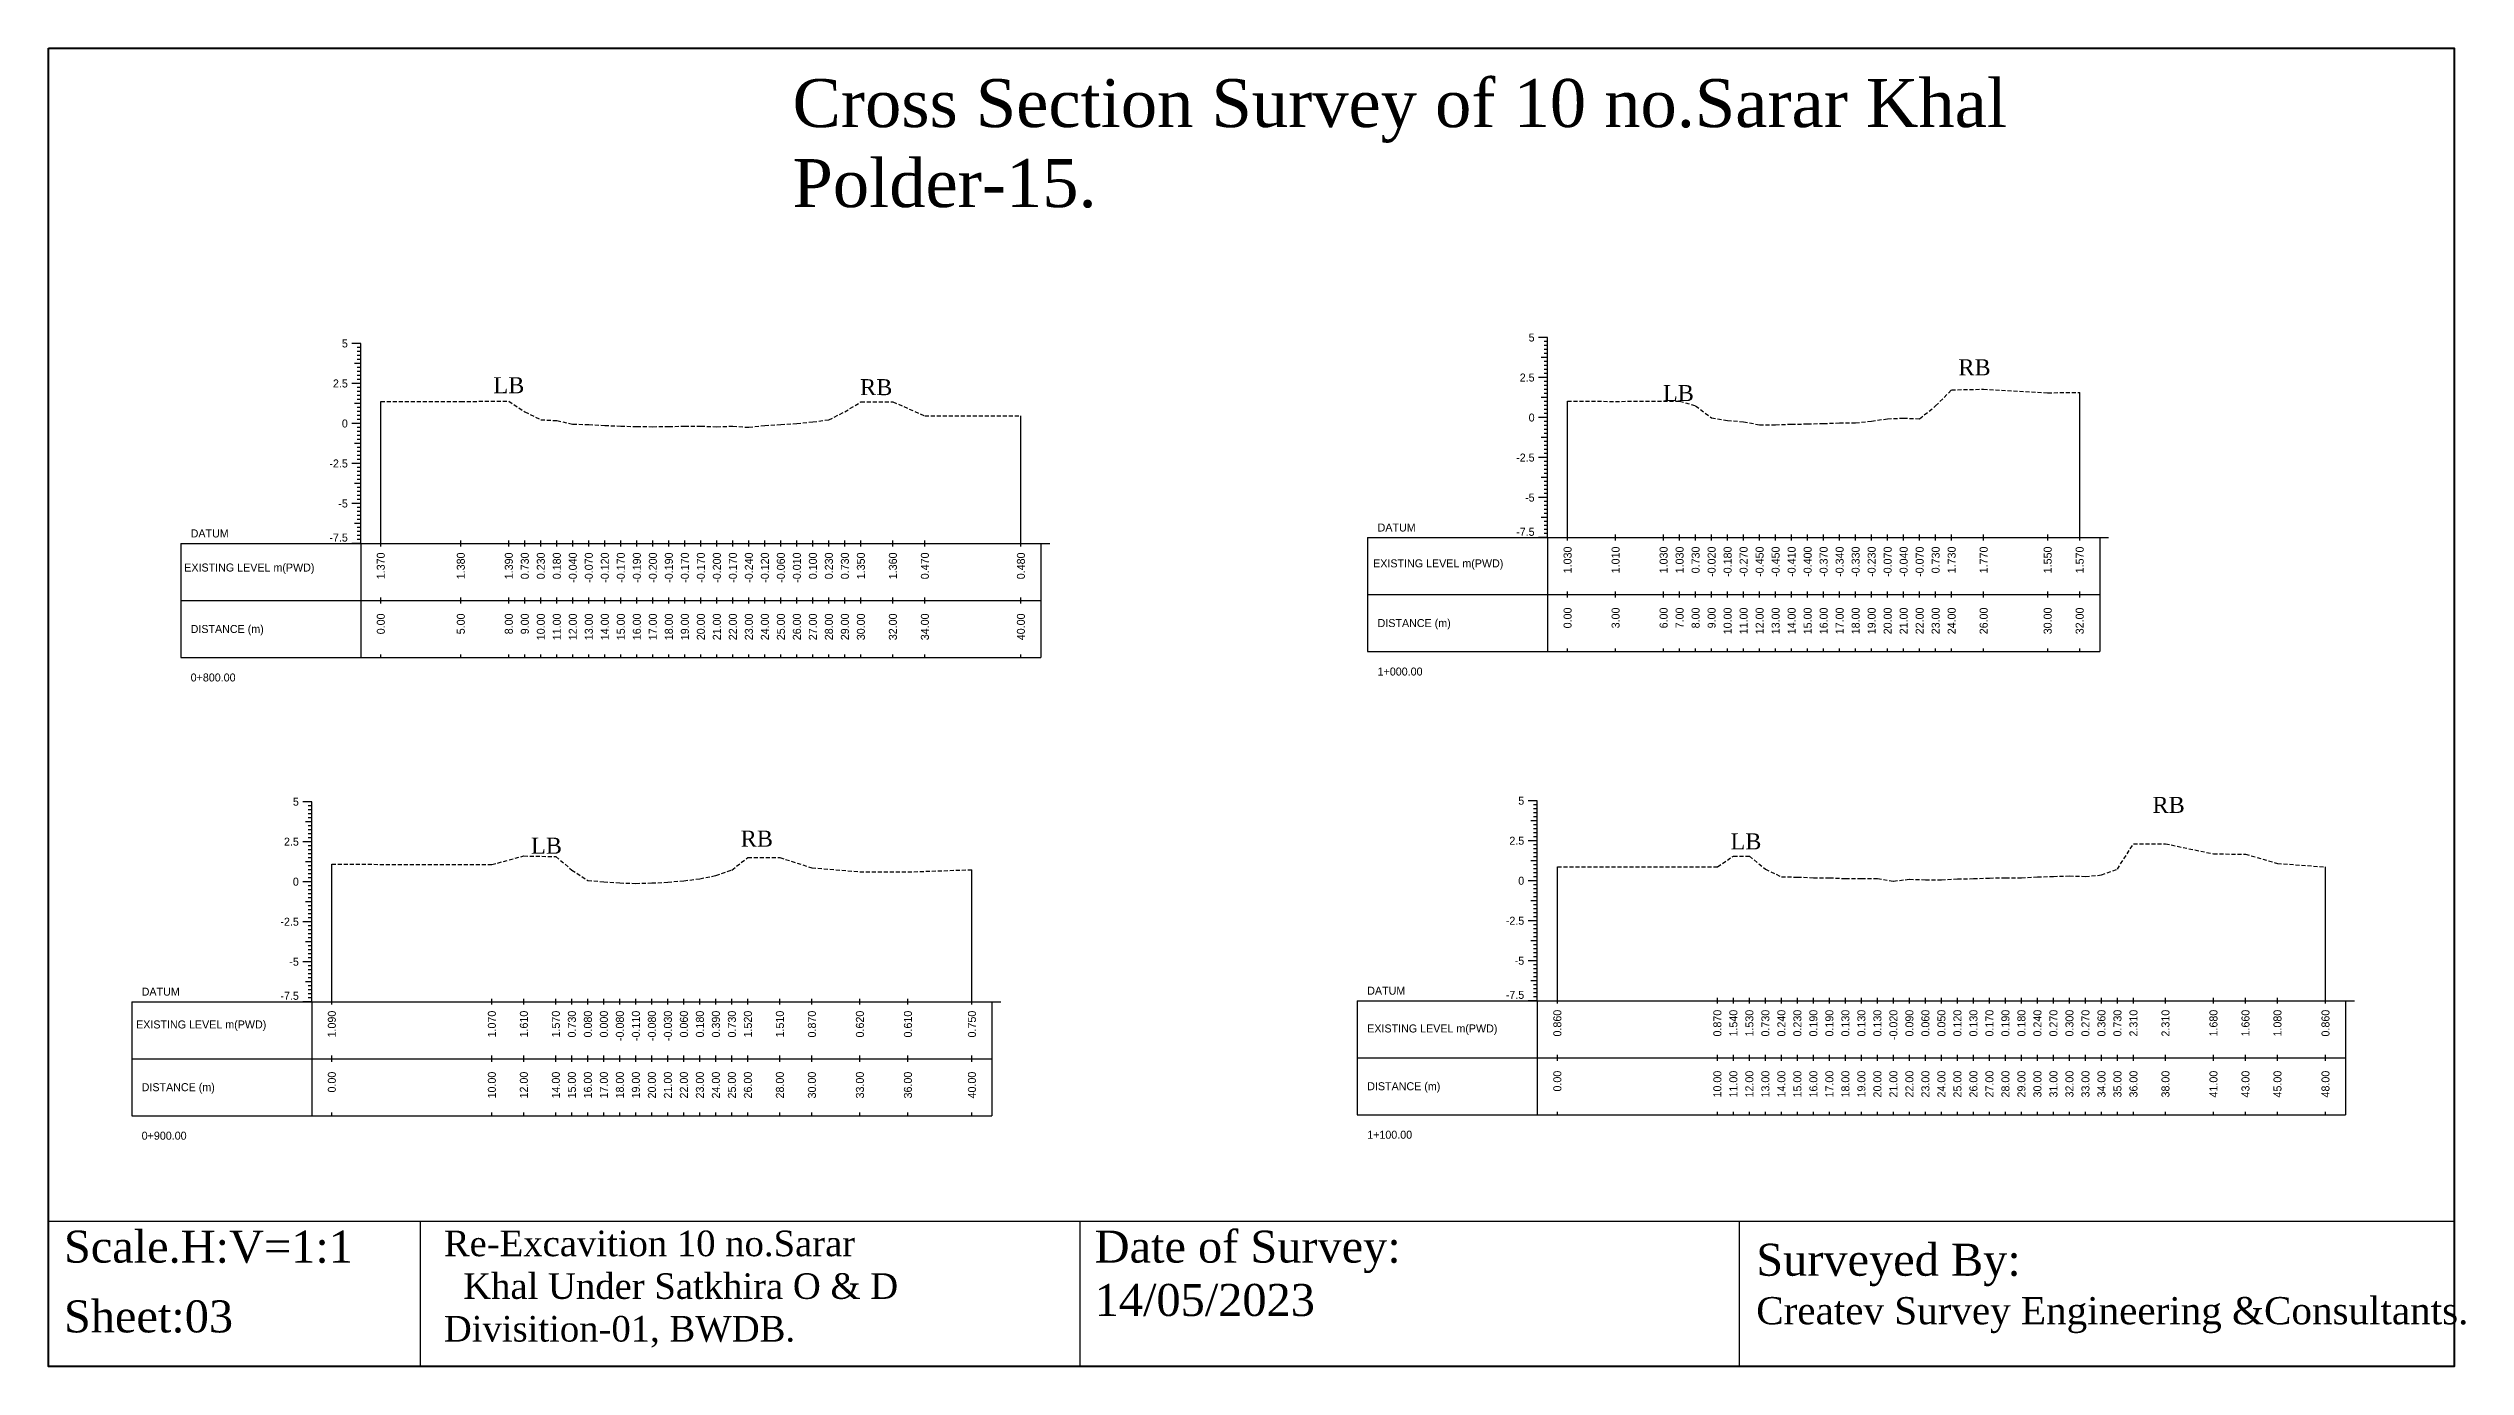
# Model space of a CAD drawing. Header units: inches. Extents: x 4752 to 6808, y -1487 to -426.
# Drawn here: x 4751.7 to 4902.7, y -1313.9 to -1231.5 of the extents above; entities that cross this region are included whole.
import ezdxf
from ezdxf.enums import TextEntityAlignment as Align

# ---------------------------------------------------------------- set-up
doc = ezdxf.new("R2010")
doc.units = ezdxf.units.IN
doc.header["$MEASUREMENT"] = 0
doc.linetypes.add('HIDDEN', pattern=[0.375, 0.25, -0.125])
doc.layers.add('CS_Drawing', color=7, linetype='Continuous')
doc.layers.add('GL', color=3, linetype='HIDDEN')
doc.styles.add('romans', font='romans.shx')

msp = doc.modelspace()

# ---------------------------------------------------------------- linework, layer by layer
at = {"color": 4, "lineweight": 40}
msp.add_lwpolyline([(4751.66, -1231.49), (4902, -1231.49), (4902, -1313.86), (4751.66, -1313.86)], close=True, dxfattribs=at)
for points in [[(4902, -1231.49), (4902, -1313.86)], [(4751.66, -1304.78), (4902, -1304.78)], [(4751.66, -1304.78), (4751.66, -1313.86)], [(4774.9, -1304.78), (4774.9, -1313.86)], [(4816.11, -1304.78), (4816.11, -1313.86)], [(4857.31, -1304.78), (4857.31, -1313.86)]]:
    msp.add_lwpolyline(points)
at = {"layer": 'CS_Drawing'}
for p, q in [((4771.18, -1249.93), (4770.62, -1249.93)), ((4771.18, -1249.93), (4770.78, -1249.93)), ((4771.18, -1249.93), (4770.95, -1249.93)), ((4771.18, -1250.18), (4770.95, -1250.18)), ((4771.18, -1250.43), (4770.95, -1250.43)), ((4771.18, -1250.68), (4770.95, -1250.68)), ((4771.18, -1262.43), (4771.18, -1249.93)), ((4845.34, -1249.56), (4844.78, -1249.56)), ((4845.34, -1249.56), (4844.95, -1249.56)), ((4845.34, -1249.56), (4845.12, -1249.56)), ((4845.34, -1249.81), (4845.12, -1249.81)), ((4845.34, -1250.06), (4845.12, -1250.06)), ((4845.34, -1250.31), (4845.12, -1250.31)), ((4845.34, -1250.56), (4845.12, -1250.56)), ((4845.34, -1262.06), (4845.34, -1249.56)), ((4771.18, -1251.18), (4770.78, -1251.18)), ((4771.18, -1250.93), (4770.95, -1250.93)), ((4771.18, -1251.18), (4770.95, -1251.18)), ((4771.18, -1251.43), (4770.95, -1251.43)), ((4771.18, -1251.68), (4770.95, -1251.68)), ((4771.18, -1251.93), (4770.95, -1251.93)), ((4771.18, -1252.18), (4770.95, -1252.18)), ((4845.34, -1252.06), (4844.78, -1252.06)), ((4845.34, -1250.81), (4844.95, -1250.81)), ((4845.34, -1252.06), (4844.95, -1252.06)), ((4845.34, -1250.81), (4845.12, -1250.81)), ((4845.34, -1251.06), (4845.12, -1251.06)), ((4845.34, -1251.31), (4845.12, -1251.31)), ((4845.34, -1251.56), (4845.12, -1251.56)), ((4845.34, -1251.81), (4845.12, -1251.81)), ((4845.34, -1252.06), (4845.12, -1252.06)), ((4771.18, -1252.43), (4770.62, -1252.43)), ((4771.18, -1252.43), (4770.78, -1252.43)), ((4771.18, -1253.68), (4770.78, -1253.68)), ((4771.18, -1252.43), (4770.95, -1252.43)), ((4771.18, -1252.68), (4770.95, -1252.68)), ((4771.18, -1252.93), (4770.95, -1252.93)), ((4771.18, -1253.18), (4770.95, -1253.18)), ((4771.18, -1253.43), (4770.95, -1253.43)), ((4771.18, -1253.68), (4770.95, -1253.68)), ((4772.43, -1262.43), (4772.43, -1253.56)), ((4845.34, -1253.31), (4844.95, -1253.31)), ((4845.34, -1252.31), (4845.12, -1252.31)), ((4845.34, -1252.56), (4845.12, -1252.56)), ((4845.34, -1252.81), (4845.12, -1252.81)), ((4845.34, -1253.06), (4845.12, -1253.06)), ((4845.34, -1253.31), (4845.12, -1253.31)), ((4845.34, -1253.56), (4845.12, -1253.56)), ((4846.59, -1262.06), (4846.59, -1253.53)), ((4878.59, -1262.06), (4878.59, -1252.99)), ((4771.18, -1254.93), (4770.62, -1254.93)), ((4771.18, -1254.93), (4770.78, -1254.93)), ((4771.18, -1253.93), (4770.95, -1253.93)), ((4771.18, -1254.18), (4770.95, -1254.18)), ((4771.18, -1254.43), (4770.95, -1254.43)), ((4771.18, -1254.68), (4770.95, -1254.68)), ((4771.18, -1254.93), (4770.95, -1254.93)), ((4771.18, -1255.18), (4770.95, -1255.18)), ((4812.43, -1262.43), (4812.43, -1254.45)), ((4845.34, -1254.56), (4844.78, -1254.56)), ((4845.34, -1254.56), (4844.95, -1254.56)), ((4845.34, -1253.81), (4845.12, -1253.81)), ((4845.34, -1254.06), (4845.12, -1254.06)), ((4845.34, -1254.31), (4845.12, -1254.31)), ((4845.34, -1254.56), (4845.12, -1254.56)), ((4845.34, -1254.81), (4845.12, -1254.81)), ((4845.34, -1255.06), (4845.12, -1255.06)), ((4771.18, -1256.18), (4770.78, -1256.18)), ((4771.18, -1255.43), (4770.95, -1255.43)), ((4771.18, -1255.68), (4770.95, -1255.68)), ((4771.18, -1255.93), (4770.95, -1255.93)), ((4771.18, -1256.18), (4770.95, -1256.18)), ((4771.18, -1256.43), (4770.95, -1256.43)), ((4771.18, -1256.68), (4770.95, -1256.68)), ((4845.34, -1255.81), (4844.95, -1255.81)), ((4845.34, -1255.31), (4845.12, -1255.31)), ((4845.34, -1255.56), (4845.12, -1255.56)), ((4845.34, -1255.81), (4845.12, -1255.81)), ((4845.34, -1256.06), (4845.12, -1256.06)), ((4845.34, -1256.31), (4845.12, -1256.31)), ((4845.34, -1256.56), (4845.12, -1256.56)), ((4771.18, -1257.43), (4770.62, -1257.43)), ((4771.18, -1257.43), (4770.78, -1257.43)), ((4771.18, -1256.93), (4770.95, -1256.93)), ((4771.18, -1257.18), (4770.95, -1257.18)), ((4771.18, -1257.43), (4770.95, -1257.43)), ((4771.18, -1257.68), (4770.95, -1257.68)), ((4771.18, -1257.93), (4770.95, -1257.93)), ((4771.18, -1258.18), (4770.95, -1258.18)), ((4845.34, -1257.06), (4844.78, -1257.06)), ((4845.34, -1257.06), (4844.95, -1257.06)), ((4845.34, -1256.81), (4845.12, -1256.81)), ((4845.34, -1257.06), (4845.12, -1257.06)), ((4845.34, -1257.31), (4845.12, -1257.31)), ((4845.34, -1257.56), (4845.12, -1257.56)), ((4845.34, -1257.81), (4845.12, -1257.81)), ((4845.34, -1258.06), (4845.12, -1258.06)), ((4771.18, -1258.68), (4770.78, -1258.68)), ((4771.18, -1258.43), (4770.95, -1258.43)), ((4771.18, -1258.68), (4770.95, -1258.68)), ((4771.18, -1258.93), (4770.95, -1258.93)), ((4771.18, -1259.18), (4770.95, -1259.18)), ((4771.18, -1259.43), (4770.95, -1259.43)), ((4771.18, -1259.68), (4770.95, -1259.68)), ((4845.34, -1259.56), (4844.78, -1259.56)), ((4845.34, -1258.31), (4844.95, -1258.31)), ((4845.34, -1259.56), (4844.95, -1259.56)), ((4845.34, -1258.31), (4845.12, -1258.31)), ((4845.34, -1258.56), (4845.12, -1258.56)), ((4845.34, -1258.81), (4845.12, -1258.81)), ((4845.34, -1259.06), (4845.12, -1259.06)), ((4845.34, -1259.31), (4845.12, -1259.31)), ((4845.34, -1259.56), (4845.12, -1259.56)), ((4771.18, -1259.93), (4770.62, -1259.93)), ((4771.18, -1259.93), (4770.78, -1259.93)), ((4771.18, -1261.18), (4770.78, -1261.18)), ((4771.18, -1259.93), (4770.95, -1259.93)), ((4771.18, -1260.18), (4770.95, -1260.18)), ((4771.18, -1260.43), (4770.95, -1260.43)), ((4771.18, -1260.68), (4770.95, -1260.68)), ((4771.18, -1260.93), (4770.95, -1260.93)), ((4771.18, -1261.18), (4770.95, -1261.18)), ((4845.34, -1260.81), (4844.95, -1260.81)), ((4845.34, -1259.81), (4845.12, -1259.81)), ((4845.34, -1260.06), (4845.12, -1260.06)), ((4845.34, -1260.31), (4845.12, -1260.31)), ((4845.34, -1260.56), (4845.12, -1260.56)), ((4845.34, -1260.81), (4845.12, -1260.81)), ((4845.34, -1261.06), (4845.12, -1261.06)), ((4759.93, -1262.43), (4771.18, -1262.43)), ((4759.93, -1262.43), (4759.93, -1269.55)), ((4771.18, -1262.43), (4770.62, -1262.43)), ((4771.18, -1262.43), (4770.78, -1262.43)), ((4771.18, -1261.43), (4770.95, -1261.43)), ((4771.18, -1261.68), (4770.95, -1261.68)), ((4771.18, -1261.93), (4770.95, -1261.93)), ((4771.18, -1262.18), (4770.95, -1262.18)), ((4771.18, -1262.43), (4770.95, -1262.43)), ((4771.18, -1262.43), (4813.68, -1262.43)), ((4771.18, -1262.43), (4771.18, -1269.55)), ((4772.43, -1262.61), (4772.43, -1262.24)), ((4777.43, -1262.61), (4777.43, -1262.24)), ((4780.43, -1262.61), (4780.43, -1262.24)), ((4781.43, -1262.61), (4781.43, -1262.24)), ((4782.43, -1262.61), (4782.43, -1262.24)), ((4783.43, -1262.61), (4783.43, -1262.24)), ((4784.43, -1262.61), (4784.43, -1262.24)), ((4785.43, -1262.61), (4785.43, -1262.24)), ((4786.43, -1262.61), (4786.43, -1262.24)), ((4787.43, -1262.61), (4787.43, -1262.24)), ((4788.43, -1262.61), (4788.43, -1262.24)), ((4789.43, -1262.61), (4789.43, -1262.24)), ((4790.43, -1262.61), (4790.43, -1262.24)), ((4791.43, -1262.61), (4791.43, -1262.24)), ((4792.43, -1262.61), (4792.43, -1262.24)), ((4793.43, -1262.61), (4793.43, -1262.24)), ((4794.43, -1262.61), (4794.43, -1262.24)), ((4795.43, -1262.61), (4795.43, -1262.24)), ((4796.43, -1262.61), (4796.43, -1262.24)), ((4797.43, -1262.61), (4797.43, -1262.24)), ((4798.43, -1262.61), (4798.43, -1262.24)), ((4799.43, -1262.61), (4799.43, -1262.24)), ((4800.43, -1262.61), (4800.43, -1262.24)), ((4801.43, -1262.61), (4801.43, -1262.24)), ((4802.43, -1262.61), (4802.43, -1262.24)), ((4804.43, -1262.61), (4804.43, -1262.24)), ((4806.43, -1262.61), (4806.43, -1262.24)), ((4812.43, -1262.61), (4812.43, -1262.24)), ((4813.68, -1262.43), (4814.24, -1262.43)), ((4813.68, -1262.43), (4814.07, -1262.43)), ((4813.68, -1262.43), (4813.9, -1262.43)), ((4813.68, -1262.43), (4813.68, -1269.55)), ((4834.09, -1262.06), (4845.34, -1262.06)), ((4834.09, -1262.06), (4834.09, -1269.18)), ((4845.34, -1262.06), (4844.78, -1262.06)), ((4845.34, -1262.06), (4844.95, -1262.06)), ((4845.34, -1261.31), (4845.12, -1261.31)), ((4845.34, -1261.56), (4845.12, -1261.56)), ((4845.34, -1261.81), (4845.12, -1261.81)), ((4845.34, -1262.06), (4845.12, -1262.06)), ((4845.34, -1262.06), (4879.84, -1262.06)), ((4845.34, -1262.06), (4845.34, -1269.18)), ((4846.59, -1262.25), (4846.59, -1261.87)), ((4849.59, -1262.25), (4849.59, -1261.87)), ((4852.59, -1262.25), (4852.59, -1261.87)), ((4853.59, -1262.25), (4853.59, -1261.87)), ((4854.59, -1262.25), (4854.59, -1261.87)), ((4855.59, -1262.25), (4855.59, -1261.87)), ((4856.59, -1262.25), (4856.59, -1261.87)), ((4857.59, -1262.25), (4857.59, -1261.87)), ((4858.59, -1262.25), (4858.59, -1261.87)), ((4859.59, -1262.25), (4859.59, -1261.87)), ((4860.59, -1262.25), (4860.59, -1261.87)), ((4861.59, -1262.25), (4861.59, -1261.87)), ((4862.59, -1262.25), (4862.59, -1261.87)), ((4863.59, -1262.25), (4863.59, -1261.87)), ((4864.59, -1262.25), (4864.59, -1261.87)), ((4865.59, -1262.25), (4865.59, -1261.87)), ((4866.59, -1262.25), (4866.59, -1261.87)), ((4867.59, -1262.25), (4867.59, -1261.87)), ((4868.59, -1262.25), (4868.59, -1261.87)), ((4869.59, -1262.25), (4869.59, -1261.87)), ((4870.59, -1262.25), (4870.59, -1261.87)), ((4872.59, -1262.25), (4872.59, -1261.87)), ((4876.59, -1262.25), (4876.59, -1261.87)), ((4878.59, -1262.25), (4878.59, -1261.87)), ((4879.84, -1262.06), (4880.4, -1262.06)), ((4879.84, -1262.06), (4880.23, -1262.06)), ((4879.84, -1262.06), (4880.07, -1262.06)), ((4879.84, -1262.06), (4879.84, -1269.18)), ((4772.43, -1266.18), (4772.43, -1265.8)), ((4777.43, -1266.18), (4777.43, -1265.8)), ((4780.43, -1266.18), (4780.43, -1265.8)), ((4781.43, -1266.18), (4781.43, -1265.8)), ((4782.43, -1266.18), (4782.43, -1265.8)), ((4783.43, -1266.18), (4783.43, -1265.8)), ((4784.43, -1266.18), (4784.43, -1265.8)), ((4785.43, -1266.18), (4785.43, -1265.8)), ((4786.43, -1266.18), (4786.43, -1265.8)), ((4787.43, -1266.18), (4787.43, -1265.8)), ((4788.43, -1266.18), (4788.43, -1265.8)), ((4789.43, -1266.18), (4789.43, -1265.8)), ((4790.43, -1266.18), (4790.43, -1265.8)), ((4791.43, -1266.18), (4791.43, -1265.8)), ((4792.43, -1266.18), (4792.43, -1265.8)), ((4793.43, -1266.18), (4793.43, -1265.8)), ((4794.43, -1266.18), (4794.43, -1265.8)), ((4795.43, -1266.18), (4795.43, -1265.8)), ((4796.43, -1266.18), (4796.43, -1265.8)), ((4797.43, -1266.18), (4797.43, -1265.8)), ((4798.43, -1266.18), (4798.43, -1265.8)), ((4799.43, -1266.18), (4799.43, -1265.8)), ((4800.43, -1266.18), (4800.43, -1265.8)), ((4801.43, -1266.18), (4801.43, -1265.8)), ((4802.43, -1266.18), (4802.43, -1265.8)), ((4804.43, -1266.18), (4804.43, -1265.8)), ((4806.43, -1266.18), (4806.43, -1265.8)), ((4812.43, -1266.18), (4812.43, -1265.8)), ((4834.09, -1265.62), (4845.34, -1265.62)), ((4845.34, -1265.62), (4879.84, -1265.62)), ((4845.34, -1265.62), (4879.84, -1265.62)), ((4846.59, -1265.81), (4846.59, -1265.43)), ((4849.59, -1265.81), (4849.59, -1265.43)), ((4852.59, -1265.81), (4852.59, -1265.43)), ((4853.59, -1265.81), (4853.59, -1265.43)), ((4854.59, -1265.81), (4854.59, -1265.43)), ((4855.59, -1265.81), (4855.59, -1265.43)), ((4856.59, -1265.81), (4856.59, -1265.43)), ((4857.59, -1265.81), (4857.59, -1265.43)), ((4858.59, -1265.81), (4858.59, -1265.43)), ((4859.59, -1265.81), (4859.59, -1265.43)), ((4860.59, -1265.81), (4860.59, -1265.43)), ((4861.59, -1265.81), (4861.59, -1265.43)), ((4862.59, -1265.81), (4862.59, -1265.43)), ((4863.59, -1265.81), (4863.59, -1265.43)), ((4864.59, -1265.81), (4864.59, -1265.43)), ((4865.59, -1265.81), (4865.59, -1265.43)), ((4866.59, -1265.81), (4866.59, -1265.43)), ((4867.59, -1265.81), (4867.59, -1265.43)), ((4868.59, -1265.81), (4868.59, -1265.43)), ((4869.59, -1265.81), (4869.59, -1265.43)), ((4870.59, -1265.81), (4870.59, -1265.43)), ((4872.59, -1265.81), (4872.59, -1265.43)), ((4876.59, -1265.81), (4876.59, -1265.43)), ((4878.59, -1265.81), (4878.59, -1265.43)), ((4759.93, -1265.99), (4771.18, -1265.99)), ((4771.18, -1265.99), (4813.68, -1265.99)), ((4771.18, -1265.99), (4813.68, -1265.99)), ((4759.93, -1269.55), (4771.18, -1269.55)), ((4771.18, -1269.55), (4813.68, -1269.55)), ((4772.43, -1269.55), (4772.43, -1269.36)), ((4777.43, -1269.55), (4777.43, -1269.36)), ((4780.43, -1269.55), (4780.43, -1269.36)), ((4781.43, -1269.55), (4781.43, -1269.36)), ((4782.43, -1269.55), (4782.43, -1269.36)), ((4783.43, -1269.55), (4783.43, -1269.36)), ((4784.43, -1269.55), (4784.43, -1269.36)), ((4785.43, -1269.55), (4785.43, -1269.36)), ((4786.43, -1269.55), (4786.43, -1269.36)), ((4787.43, -1269.55), (4787.43, -1269.36)), ((4788.43, -1269.55), (4788.43, -1269.36)), ((4789.43, -1269.55), (4789.43, -1269.36)), ((4790.43, -1269.55), (4790.43, -1269.36)), ((4791.43, -1269.55), (4791.43, -1269.36)), ((4792.43, -1269.55), (4792.43, -1269.36)), ((4793.43, -1269.55), (4793.43, -1269.36)), ((4794.43, -1269.55), (4794.43, -1269.36)), ((4795.43, -1269.55), (4795.43, -1269.36)), ((4796.43, -1269.55), (4796.43, -1269.36)), ((4797.43, -1269.55), (4797.43, -1269.36)), ((4798.43, -1269.55), (4798.43, -1269.36)), ((4799.43, -1269.55), (4799.43, -1269.36)), ((4800.43, -1269.55), (4800.43, -1269.36)), ((4801.43, -1269.55), (4801.43, -1269.36)), ((4802.43, -1269.55), (4802.43, -1269.36)), ((4804.43, -1269.55), (4804.43, -1269.36)), ((4806.43, -1269.55), (4806.43, -1269.36)), ((4812.43, -1269.55), (4812.43, -1269.36)), ((4834.09, -1269.18), (4845.34, -1269.18)), ((4845.34, -1269.18), (4879.84, -1269.18)), ((4846.59, -1269.18), (4846.59, -1269)), ((4849.59, -1269.18), (4849.59, -1269)), ((4852.59, -1269.18), (4852.59, -1269)), ((4853.59, -1269.18), (4853.59, -1269)), ((4854.59, -1269.18), (4854.59, -1269)), ((4855.59, -1269.18), (4855.59, -1269)), ((4856.59, -1269.18), (4856.59, -1269)), ((4857.59, -1269.18), (4857.59, -1269)), ((4858.59, -1269.18), (4858.59, -1269)), ((4859.59, -1269.18), (4859.59, -1269)), ((4860.59, -1269.18), (4860.59, -1269)), ((4861.59, -1269.18), (4861.59, -1269)), ((4862.59, -1269.18), (4862.59, -1269)), ((4863.59, -1269.18), (4863.59, -1269)), ((4864.59, -1269.18), (4864.59, -1269)), ((4865.59, -1269.18), (4865.59, -1269)), ((4866.59, -1269.18), (4866.59, -1269)), ((4867.59, -1269.18), (4867.59, -1269)), ((4868.59, -1269.18), (4868.59, -1269)), ((4869.59, -1269.18), (4869.59, -1269)), ((4870.59, -1269.18), (4870.59, -1269)), ((4872.59, -1269.18), (4872.59, -1269)), ((4876.59, -1269.18), (4876.59, -1269)), ((4878.59, -1269.18), (4878.59, -1269)), ((4768.12, -1278.56), (4767.56, -1278.56)), ((4768.12, -1278.56), (4767.73, -1278.56)), ((4768.12, -1278.56), (4767.89, -1278.56)), ((4768.12, -1278.81), (4767.89, -1278.81)), ((4768.12, -1279.06), (4767.89, -1279.06)), ((4768.12, -1279.31), (4767.89, -1279.31)), ((4768.12, -1291.06), (4768.12, -1278.56)), ((4844.7, -1278.5), (4844.13, -1278.5)), ((4844.7, -1278.5), (4844.3, -1278.5)), ((4844.7, -1278.5), (4844.47, -1278.5)), ((4844.7, -1278.75), (4844.47, -1278.75)), ((4844.7, -1279), (4844.47, -1279)), ((4844.7, -1279.25), (4844.47, -1279.25)), ((4844.7, -1291), (4844.7, -1278.5)), ((4768.12, -1279.81), (4767.73, -1279.81)), ((4768.12, -1279.56), (4767.89, -1279.56)), ((4768.12, -1279.81), (4767.89, -1279.81)), ((4768.12, -1280.06), (4767.89, -1280.06)), ((4768.12, -1280.31), (4767.89, -1280.31)), ((4768.12, -1280.56), (4767.89, -1280.56)), ((4768.12, -1280.81), (4767.89, -1280.81)), ((4844.7, -1279.75), (4844.3, -1279.75)), ((4844.7, -1279.5), (4844.47, -1279.5)), ((4844.7, -1279.75), (4844.47, -1279.75)), ((4844.7, -1280), (4844.47, -1280)), ((4844.7, -1280.25), (4844.47, -1280.25)), ((4844.7, -1280.5), (4844.47, -1280.5)), ((4844.7, -1280.75), (4844.47, -1280.75)), ((4768.12, -1281.06), (4767.56, -1281.06)), ((4768.12, -1281.06), (4767.73, -1281.06)), ((4768.12, -1282.31), (4767.73, -1282.31)), ((4768.12, -1281.06), (4767.89, -1281.06)), ((4768.12, -1281.31), (4767.89, -1281.31)), ((4768.12, -1281.56), (4767.89, -1281.56)), ((4768.12, -1281.81), (4767.89, -1281.81)), ((4768.12, -1282.06), (4767.89, -1282.06)), ((4768.12, -1282.31), (4767.89, -1282.31)), ((4844.7, -1281), (4844.13, -1281)), ((4844.7, -1281), (4844.3, -1281)), ((4844.7, -1282.25), (4844.3, -1282.25)), ((4844.7, -1281), (4844.47, -1281)), ((4844.7, -1281.25), (4844.47, -1281.25)), ((4844.7, -1281.5), (4844.47, -1281.5)), ((4844.7, -1281.75), (4844.47, -1281.75)), ((4844.7, -1282), (4844.47, -1282)), ((4844.7, -1282.25), (4844.47, -1282.25)), ((4768.12, -1283.56), (4767.56, -1283.56)), ((4768.12, -1283.56), (4767.73, -1283.56)), ((4768.12, -1282.56), (4767.89, -1282.56)), ((4768.12, -1282.81), (4767.89, -1282.81)), ((4768.12, -1283.06), (4767.89, -1283.06)), ((4768.12, -1283.31), (4767.89, -1283.31)), ((4768.12, -1283.56), (4767.89, -1283.56)), ((4768.12, -1283.81), (4767.89, -1283.81)), ((4769.37, -1291.06), (4769.37, -1282.47)), ((4809.37, -1291.06), (4809.37, -1282.81)), ((4844.7, -1283.5), (4844.13, -1283.5)), ((4844.7, -1283.5), (4844.3, -1283.5)), ((4844.7, -1282.5), (4844.47, -1282.5)), ((4844.7, -1282.75), (4844.47, -1282.75)), ((4844.7, -1283), (4844.47, -1283)), ((4844.7, -1283.25), (4844.47, -1283.25)), ((4844.7, -1283.5), (4844.47, -1283.5)), ((4844.7, -1283.75), (4844.47, -1283.75)), ((4845.95, -1291), (4845.95, -1282.64)), ((4893.95, -1291), (4893.95, -1282.64)), ((4768.12, -1284.81), (4767.73, -1284.81)), ((4768.12, -1284.06), (4767.89, -1284.06)), ((4768.12, -1284.31), (4767.89, -1284.31)), ((4768.12, -1284.56), (4767.89, -1284.56)), ((4768.12, -1284.81), (4767.89, -1284.81)), ((4768.12, -1285.06), (4767.89, -1285.06)), ((4768.12, -1285.31), (4767.89, -1285.31)), ((4844.7, -1284.75), (4844.3, -1284.75)), ((4844.7, -1284), (4844.47, -1284)), ((4844.7, -1284.25), (4844.47, -1284.25)), ((4844.7, -1284.5), (4844.47, -1284.5)), ((4844.7, -1284.75), (4844.47, -1284.75)), ((4844.7, -1285), (4844.47, -1285)), ((4844.7, -1285.25), (4844.47, -1285.25)), ((4768.12, -1286.06), (4767.56, -1286.06)), ((4768.12, -1286.06), (4767.73, -1286.06)), ((4768.12, -1285.56), (4767.89, -1285.56)), ((4768.12, -1285.81), (4767.89, -1285.81)), ((4768.12, -1286.06), (4767.89, -1286.06)), ((4768.12, -1286.31), (4767.89, -1286.31)), ((4768.12, -1286.56), (4767.89, -1286.56)), ((4768.12, -1286.81), (4767.89, -1286.81)), ((4844.7, -1286), (4844.13, -1286)), ((4844.7, -1286), (4844.3, -1286)), ((4844.7, -1285.5), (4844.47, -1285.5)), ((4844.7, -1285.75), (4844.47, -1285.75)), ((4844.7, -1286), (4844.47, -1286)), ((4844.7, -1286.25), (4844.47, -1286.25)), ((4844.7, -1286.5), (4844.47, -1286.5)), ((4844.7, -1286.75), (4844.47, -1286.75)), ((4768.12, -1287.31), (4767.73, -1287.31)), ((4768.12, -1287.06), (4767.89, -1287.06)), ((4768.12, -1287.31), (4767.89, -1287.31)), ((4768.12, -1287.56), (4767.89, -1287.56)), ((4768.12, -1287.81), (4767.89, -1287.81)), ((4768.12, -1288.06), (4767.89, -1288.06)), ((4768.12, -1288.31), (4767.89, -1288.31)), ((4844.7, -1287.25), (4844.3, -1287.25)), ((4844.7, -1287), (4844.47, -1287)), ((4844.7, -1287.25), (4844.47, -1287.25)), ((4844.7, -1287.5), (4844.47, -1287.5)), ((4844.7, -1287.75), (4844.47, -1287.75)), ((4844.7, -1288), (4844.47, -1288)), ((4844.7, -1288.25), (4844.47, -1288.25)), ((4768.12, -1288.56), (4767.56, -1288.56)), ((4768.12, -1288.56), (4767.73, -1288.56)), ((4768.12, -1289.81), (4767.73, -1289.81)), ((4768.12, -1288.56), (4767.89, -1288.56)), ((4768.12, -1288.81), (4767.89, -1288.81)), ((4768.12, -1289.06), (4767.89, -1289.06)), ((4768.12, -1289.31), (4767.89, -1289.31)), ((4768.12, -1289.56), (4767.89, -1289.56)), ((4768.12, -1289.81), (4767.89, -1289.81)), ((4844.7, -1288.5), (4844.13, -1288.5)), ((4844.7, -1288.5), (4844.3, -1288.5)), ((4844.7, -1289.75), (4844.3, -1289.75)), ((4844.7, -1288.5), (4844.47, -1288.5)), ((4844.7, -1288.75), (4844.47, -1288.75)), ((4844.7, -1289), (4844.47, -1289)), ((4844.7, -1289.25), (4844.47, -1289.25)), ((4844.7, -1289.5), (4844.47, -1289.5)), ((4844.7, -1289.75), (4844.47, -1289.75)), ((4756.87, -1291.06), (4768.12, -1291.06)), ((4756.87, -1291.06), (4756.87, -1298.18)), ((4768.12, -1291.06), (4767.56, -1291.06)), ((4768.12, -1291.06), (4767.73, -1291.06)), ((4768.12, -1290.06), (4767.89, -1290.06)), ((4768.12, -1290.31), (4767.89, -1290.31)), ((4768.12, -1290.56), (4767.89, -1290.56)), ((4768.12, -1290.81), (4767.89, -1290.81)), ((4768.12, -1291.06), (4767.89, -1291.06)), ((4768.12, -1291.06), (4810.62, -1291.06)), ((4768.12, -1291.06), (4768.12, -1298.18)), ((4769.37, -1291.24), (4769.37, -1290.87)), ((4779.37, -1291.24), (4779.37, -1290.87)), ((4781.37, -1291.24), (4781.37, -1290.87)), ((4783.37, -1291.24), (4783.37, -1290.87)), ((4784.37, -1291.24), (4784.37, -1290.87)), ((4785.37, -1291.24), (4785.37, -1290.87)), ((4786.37, -1291.24), (4786.37, -1290.87)), ((4787.37, -1291.24), (4787.37, -1290.87)), ((4788.37, -1291.24), (4788.37, -1290.87)), ((4789.37, -1291.24), (4789.37, -1290.87)), ((4790.37, -1291.24), (4790.37, -1290.87)), ((4791.37, -1291.24), (4791.37, -1290.87)), ((4792.37, -1291.24), (4792.37, -1290.87)), ((4793.37, -1291.24), (4793.37, -1290.87)), ((4794.37, -1291.24), (4794.37, -1290.87)), ((4795.37, -1291.24), (4795.37, -1290.87)), ((4797.37, -1291.24), (4797.37, -1290.87)), ((4799.37, -1291.24), (4799.37, -1290.87)), ((4802.37, -1291.24), (4802.37, -1290.87)), ((4805.37, -1291.24), (4805.37, -1290.87)), ((4809.37, -1291.24), (4809.37, -1290.87)), ((4810.62, -1291.06), (4811.18, -1291.06)), ((4810.62, -1291.06), (4811.01, -1291.06)), ((4810.62, -1291.06), (4810.84, -1291.06)), ((4810.62, -1291.06), (4810.62, -1298.18)), ((4833.45, -1291), (4844.7, -1291)), ((4833.45, -1291), (4833.45, -1298.12)), ((4844.7, -1291), (4844.13, -1291)), ((4844.7, -1291), (4844.3, -1291)), ((4844.7, -1290), (4844.47, -1290)), ((4844.7, -1290.25), (4844.47, -1290.25)), ((4844.7, -1290.5), (4844.47, -1290.5)), ((4844.7, -1290.75), (4844.47, -1290.75)), ((4844.7, -1291), (4844.47, -1291)), ((4844.7, -1291), (4895.2, -1291)), ((4844.7, -1291), (4844.7, -1298.12)), ((4845.95, -1291.18), (4845.95, -1290.81)), ((4855.95, -1291.18), (4855.95, -1290.81)), ((4856.95, -1291.18), (4856.95, -1290.81)), ((4857.95, -1291.18), (4857.95, -1290.81)), ((4858.95, -1291.18), (4858.95, -1290.81)), ((4859.95, -1291.18), (4859.95, -1290.81)), ((4860.95, -1291.18), (4860.95, -1290.81)), ((4861.95, -1291.18), (4861.95, -1290.81)), ((4862.95, -1291.18), (4862.95, -1290.81)), ((4863.95, -1291.18), (4863.95, -1290.81)), ((4864.95, -1291.18), (4864.95, -1290.81)), ((4865.95, -1291.18), (4865.95, -1290.81)), ((4866.95, -1291.18), (4866.95, -1290.81)), ((4867.95, -1291.18), (4867.95, -1290.81)), ((4868.95, -1291.18), (4868.95, -1290.81)), ((4869.95, -1291.18), (4869.95, -1290.81)), ((4870.95, -1291.18), (4870.95, -1290.81)), ((4871.95, -1291.18), (4871.95, -1290.81)), ((4872.95, -1291.18), (4872.95, -1290.81)), ((4873.95, -1291.18), (4873.95, -1290.81)), ((4874.95, -1291.18), (4874.95, -1290.81)), ((4875.95, -1291.18), (4875.95, -1290.81)), ((4876.95, -1291.18), (4876.95, -1290.81)), ((4877.95, -1291.18), (4877.95, -1290.81)), ((4878.95, -1291.18), (4878.95, -1290.81)), ((4879.95, -1291.18), (4879.95, -1290.81)), ((4880.95, -1291.18), (4880.95, -1290.81)), ((4881.95, -1291.18), (4881.95, -1290.81)), ((4883.95, -1291.18), (4883.95, -1290.81)), ((4886.95, -1291.18), (4886.95, -1290.81)), ((4888.95, -1291.18), (4888.95, -1290.81)), ((4890.95, -1291.18), (4890.95, -1290.81)), ((4893.95, -1291.18), (4893.95, -1290.81)), ((4895.2, -1291), (4895.76, -1291)), ((4895.2, -1291), (4895.59, -1291)), ((4895.2, -1291), (4895.42, -1291)), ((4895.2, -1291), (4895.2, -1298.12)), ((4769.37, -1294.81), (4769.37, -1294.43)), ((4779.37, -1294.81), (4779.37, -1294.43)), ((4781.37, -1294.81), (4781.37, -1294.43)), ((4783.37, -1294.81), (4783.37, -1294.43)), ((4784.37, -1294.81), (4784.37, -1294.43)), ((4785.37, -1294.81), (4785.37, -1294.43)), ((4786.37, -1294.81), (4786.37, -1294.43)), ((4787.37, -1294.81), (4787.37, -1294.43)), ((4788.37, -1294.81), (4788.37, -1294.43)), ((4789.37, -1294.81), (4789.37, -1294.43)), ((4790.37, -1294.81), (4790.37, -1294.43)), ((4791.37, -1294.81), (4791.37, -1294.43)), ((4792.37, -1294.81), (4792.37, -1294.43)), ((4793.37, -1294.81), (4793.37, -1294.43)), ((4794.37, -1294.81), (4794.37, -1294.43)), ((4795.37, -1294.81), (4795.37, -1294.43)), ((4797.37, -1294.81), (4797.37, -1294.43)), ((4799.37, -1294.81), (4799.37, -1294.43)), ((4802.37, -1294.81), (4802.37, -1294.43)), ((4805.37, -1294.81), (4805.37, -1294.43)), ((4809.37, -1294.81), (4809.37, -1294.43)), ((4845.95, -1294.75), (4845.95, -1294.37)), ((4855.95, -1294.75), (4855.95, -1294.37)), ((4856.95, -1294.75), (4856.95, -1294.37)), ((4857.95, -1294.75), (4857.95, -1294.37)), ((4858.95, -1294.75), (4858.95, -1294.37)), ((4859.95, -1294.75), (4859.95, -1294.37)), ((4860.95, -1294.75), (4860.95, -1294.37)), ((4861.95, -1294.75), (4861.95, -1294.37)), ((4862.95, -1294.75), (4862.95, -1294.37)), ((4863.95, -1294.75), (4863.95, -1294.37)), ((4864.95, -1294.75), (4864.95, -1294.37)), ((4865.95, -1294.75), (4865.95, -1294.37)), ((4866.95, -1294.75), (4866.95, -1294.37)), ((4867.95, -1294.75), (4867.95, -1294.37)), ((4868.95, -1294.75), (4868.95, -1294.37)), ((4869.95, -1294.75), (4869.95, -1294.37)), ((4870.95, -1294.75), (4870.95, -1294.37)), ((4871.95, -1294.75), (4871.95, -1294.37)), ((4872.95, -1294.75), (4872.95, -1294.37)), ((4873.95, -1294.75), (4873.95, -1294.37)), ((4874.95, -1294.75), (4874.95, -1294.37)), ((4875.95, -1294.75), (4875.95, -1294.37)), ((4876.95, -1294.75), (4876.95, -1294.37)), ((4877.95, -1294.75), (4877.95, -1294.37)), ((4878.95, -1294.75), (4878.95, -1294.37)), ((4879.95, -1294.75), (4879.95, -1294.37)), ((4880.95, -1294.75), (4880.95, -1294.37)), ((4881.95, -1294.75), (4881.95, -1294.37)), ((4883.95, -1294.75), (4883.95, -1294.37)), ((4886.95, -1294.75), (4886.95, -1294.37)), ((4888.95, -1294.75), (4888.95, -1294.37)), ((4890.95, -1294.75), (4890.95, -1294.37)), ((4893.95, -1294.75), (4893.95, -1294.37)), ((4756.87, -1294.62), (4768.12, -1294.62)), ((4768.12, -1294.62), (4810.62, -1294.62)), ((4768.12, -1294.62), (4810.62, -1294.62)), ((4833.45, -1294.56), (4844.7, -1294.56)), ((4844.7, -1294.56), (4895.2, -1294.56)), ((4844.7, -1294.56), (4895.2, -1294.56)), ((4756.87, -1298.18), (4768.12, -1298.18)), ((4768.12, -1298.18), (4810.62, -1298.18)), ((4769.37, -1298.18), (4769.37, -1297.99)), ((4779.37, -1298.18), (4779.37, -1297.99)), ((4781.37, -1298.18), (4781.37, -1297.99)), ((4783.37, -1298.18), (4783.37, -1297.99)), ((4784.37, -1298.18), (4784.37, -1297.99)), ((4785.37, -1298.18), (4785.37, -1297.99)), ((4786.37, -1298.18), (4786.37, -1297.99)), ((4787.37, -1298.18), (4787.37, -1297.99)), ((4788.37, -1298.18), (4788.37, -1297.99)), ((4789.37, -1298.18), (4789.37, -1297.99)), ((4790.37, -1298.18), (4790.37, -1297.99)), ((4791.37, -1298.18), (4791.37, -1297.99)), ((4792.37, -1298.18), (4792.37, -1297.99)), ((4793.37, -1298.18), (4793.37, -1297.99)), ((4794.37, -1298.18), (4794.37, -1297.99)), ((4795.37, -1298.18), (4795.37, -1297.99)), ((4797.37, -1298.18), (4797.37, -1297.99)), ((4799.37, -1298.18), (4799.37, -1297.99)), ((4802.37, -1298.18), (4802.37, -1297.99)), ((4805.37, -1298.18), (4805.37, -1297.99)), ((4809.37, -1298.18), (4809.37, -1297.99)), ((4833.45, -1298.12), (4844.7, -1298.12)), ((4844.7, -1298.12), (4895.2, -1298.12)), ((4845.95, -1298.12), (4845.95, -1297.93)), ((4855.95, -1298.12), (4855.95, -1297.93)), ((4856.95, -1298.12), (4856.95, -1297.93)), ((4857.95, -1298.12), (4857.95, -1297.93)), ((4858.95, -1298.12), (4858.95, -1297.93)), ((4859.95, -1298.12), (4859.95, -1297.93)), ((4860.95, -1298.12), (4860.95, -1297.93)), ((4861.95, -1298.12), (4861.95, -1297.93)), ((4862.95, -1298.12), (4862.95, -1297.93)), ((4863.95, -1298.12), (4863.95, -1297.93)), ((4864.95, -1298.12), (4864.95, -1297.93)), ((4865.95, -1298.12), (4865.95, -1297.93)), ((4866.95, -1298.12), (4866.95, -1297.93)), ((4867.95, -1298.12), (4867.95, -1297.93)), ((4868.95, -1298.12), (4868.95, -1297.93)), ((4869.95, -1298.12), (4869.95, -1297.93)), ((4870.95, -1298.12), (4870.95, -1297.93)), ((4871.95, -1298.12), (4871.95, -1297.93)), ((4872.95, -1298.12), (4872.95, -1297.93)), ((4873.95, -1298.12), (4873.95, -1297.93)), ((4874.95, -1298.12), (4874.95, -1297.93)), ((4875.95, -1298.12), (4875.95, -1297.93)), ((4876.95, -1298.12), (4876.95, -1297.93)), ((4877.95, -1298.12), (4877.95, -1297.93)), ((4878.95, -1298.12), (4878.95, -1297.93)), ((4879.95, -1298.12), (4879.95, -1297.93)), ((4880.95, -1298.12), (4880.95, -1297.93)), ((4881.95, -1298.12), (4881.95, -1297.93)), ((4883.95, -1298.12), (4883.95, -1297.93)), ((4886.95, -1298.12), (4886.95, -1297.93)), ((4888.95, -1298.12), (4888.95, -1297.93)), ((4890.95, -1298.12), (4890.95, -1297.93)), ((4893.95, -1298.12), (4893.95, -1297.93))]:
    msp.add_line(p, q, dxfattribs=at)
at = {"layer": 'GL'}
for points in [[(4772.43, -1253.56), (4777.43, -1253.55), (4780.43, -1253.54), (4781.43, -1254.2), (4782.43, -1254.7), (4783.43, -1254.75), (4784.43, -1254.97), (4785.43, -1255), (4786.43, -1255.05), (4787.43, -1255.1), (4788.43, -1255.12), (4789.43, -1255.13), (4790.43, -1255.12), (4791.43, -1255.1), (4792.43, -1255.1), (4793.43, -1255.13), (4794.43, -1255.1), (4795.43, -1255.17), (4796.43, -1255.05), (4797.43, -1254.99), (4798.43, -1254.94), (4799.43, -1254.83), (4800.43, -1254.7), (4801.43, -1254.2), (4802.43, -1253.58), (4804.43, -1253.57), (4806.43, -1254.46), (4812.43, -1254.45)], [(4846.59, -1253.53), (4849.59, -1253.55), (4852.59, -1253.53), (4853.59, -1253.53), (4854.59, -1253.83), (4855.59, -1254.58), (4856.59, -1254.74), (4857.59, -1254.83), (4858.59, -1255.01), (4859.59, -1255.01), (4860.59, -1254.97), (4861.59, -1254.96), (4862.59, -1254.93), (4863.59, -1254.9), (4864.59, -1254.89), (4865.59, -1254.79), (4866.59, -1254.63), (4867.59, -1254.6), (4868.59, -1254.63), (4869.59, -1253.83), (4870.59, -1252.83), (4872.59, -1252.79), (4876.59, -1253.01), (4878.59, -1252.99)], [(4769.37, -1282.47), (4779.37, -1282.49), (4781.37, -1281.95), (4783.37, -1281.99), (4784.37, -1282.83), (4785.37, -1283.48), (4786.37, -1283.56), (4787.37, -1283.64), (4788.37, -1283.67), (4789.37, -1283.64), (4790.37, -1283.59), (4791.37, -1283.5), (4792.37, -1283.38), (4793.37, -1283.17), (4794.37, -1282.83), (4795.37, -1282.04), (4797.37, -1282.05), (4799.37, -1282.69), (4802.37, -1282.94), (4805.37, -1282.95), (4809.37, -1282.81)], [(4845.95, -1282.64), (4855.95, -1282.63), (4856.95, -1281.96), (4857.95, -1281.97), (4858.95, -1282.77), (4859.95, -1283.26), (4860.95, -1283.27), (4861.95, -1283.31), (4862.95, -1283.31), (4863.95, -1283.37), (4864.95, -1283.37), (4865.95, -1283.37), (4866.95, -1283.52), (4867.95, -1283.41), (4868.95, -1283.44), (4869.95, -1283.45), (4870.95, -1283.38), (4871.95, -1283.37), (4872.95, -1283.33), (4873.95, -1283.31), (4874.95, -1283.32), (4875.95, -1283.26), (4876.95, -1283.23), (4877.95, -1283.2), (4878.95, -1283.23), (4879.95, -1283.14), (4880.95, -1282.77), (4881.95, -1281.19), (4883.95, -1281.19), (4886.95, -1281.82), (4888.95, -1281.84), (4890.95, -1282.42), (4893.95, -1282.64)]]:
    msp.add_lwpolyline(points, dxfattribs=at)

# ---------------------------------------------------------------- texts
at = {"attachment_point": 1, "style": 'romans'}
for s, insert, char_height, width in [('{\\fTimes New Roman|b0|i0|c0|p18;Cross Section Survey of 10 no.Sarar Khal Polder-15.}', (4798.16, -1233.41), 3, 75.7359), ('{\\fTimes New Roman|b0|i0|c0|p18;LB}', (4779.47, -1252.04), 1, 325.847), ('\\pi-1,l1;{\\fTimes New Roman|b0|i0|c0|p18;RB}', (4802.38, -1252.16), 1, 325.847), ('\\pi-1,l1;{\\fTimes New Roman|b0|i0|c0|p18;RB}', (4871.01, -1250.92), 1, 325.847), ('{\\fTimes New Roman|b0|i0|c0|p18;LB}', (4852.55, -1252.53), 1, 325.847), ('\\pi-1,l1;{\\fTimes New Roman|b0|i0|c0|p18;RB}', (4883.14, -1278.26), 1, 325.847), ('{\\fTimes New Roman|b0|i0|c0|p18;LB}', (4781.82, -1280.81), 1, 325.847), ('\\pi-1,l1;{\\fTimes New Roman|b0|i0|c0|p18;RB}', (4794.92, -1280.37), 1, 325.847), ('{\\fTimes New Roman|b0|i0|c0|p18;LB}', (4856.77, -1280.54), 1, 325.847), ('{\\fTimes New Roman|b0|i0|c0|p18;Scale.H:V=1:1}', (4752.63, -1305.36), 2, 22.2708), ('{\\fTimes New Roman|b0|i0|c0|p18;Re-Excavition 10 no.Sarar\\P  Khal Under Satkhira O & D    Divisition-01, BWDB.}', (4776.37, -1305.36), 1.6, 38.8405), ('{\\fTimes New Roman|b0|i0|c0|p18;Date of Survey: 14/05/2023}', (4817.04, -1305.36), 2, 22.2708), ('{\\fTimes New Roman|b0|i0|c0|p18;Surveyed By:                                     \\H0.85x;Createv Survey Engineering &Consultants.}', (4858.38, -1306.18), 2, 45.2193), ('{\\fTimes New Roman|b0|i0|c0|p18;Sheet:03}', (4752.63, -1309.72), 2, 38.8405)]:
    msp.add_mtext(s, dxfattribs=dict(at, insert=insert, char_height=char_height, width=width))
at = {"layer": 'CS_Drawing'}
for s, p in [('5', (4770.37, -1249.93)), ('5', (4844.53, -1249.56)), ('2.5', (4770.37, -1252.43)), ('2.5', (4844.53, -1252.06)), ('0', (4770.37, -1254.93)), ('0', (4844.53, -1254.56)), ('-2.5', (4770.37, -1257.43)), ('-2.5', (4844.53, -1257.06)), ('-5', (4770.37, -1259.93)), ('-5', (4844.53, -1259.56)), ('5', (4767.31, -1278.56)), ('5', (4843.88, -1278.5)), ('2.5', (4767.31, -1281.06)), ('2.5', (4843.88, -1281)), ('0', (4767.31, -1283.56)), ('0', (4843.88, -1283.5)), ('-2.5', (4767.31, -1286.06)), ('-2.5', (4843.88, -1286)), ('-5', (4767.31, -1288.56)), ('-5', (4843.88, -1288.5))]:
    msp.add_text(s, height=0.5, dxfattribs=at).set_placement(p, align=Align.MIDDLE_RIGHT)
for s, p in [('DATUM', (4834.72, -1261.43)), ('DATUM', (4760.55, -1261.8)), ('EXISTING LEVEL m(PWD)', (4760.15, -1263.93)), ('EXISTING LEVEL m(PWD)', (4834.44, -1263.67)), ('DISTANCE (m)', (4834.72, -1267.4)), ('DISTANCE (m)', (4760.55, -1267.77)), ('1+000.00', (4834.72, -1270.43)), ('0+800.00', (4760.55, -1270.8)), ('DATUM', (4757.49, -1290.43)), ('DATUM', (4834.07, -1290.37)), ('EXISTING LEVEL m(PWD)', (4757.14, -1292.48)), ('EXISTING LEVEL m(PWD)', (4834.07, -1292.73)), ('DISTANCE (m)', (4757.49, -1296.4)), ('DISTANCE (m)', (4834.07, -1296.34)), ('0+900.00', (4757.49, -1299.43)), ('1+100.00', (4834.07, -1299.37))]:
    msp.add_text(s, height=0.5, dxfattribs=at).set_placement(p, align=Align.MIDDLE_LEFT)
for p in [(4770.37, -1262.31), (4844.53, -1261.95), (4767.31, -1290.94), (4843.88, -1290.88)]:
    msp.add_text('-7.5', height=0.5, dxfattribs=at).set_placement(p, align=Align.RIGHT)
for s, p in [('1.030', (4846.59, -1262.62)), ('1.010', (4849.59, -1262.62)), ('1.030', (4852.59, -1262.62)), ('1.030', (4853.59, -1262.62)), ('0.730', (4854.59, -1262.62)), ('-0.020', (4855.59, -1262.62)), ('-0.180', (4856.59, -1262.62)), ('-0.270', (4857.59, -1262.62)), ('-0.450', (4858.59, -1262.62)), ('-0.450', (4859.59, -1262.62)), ('-0.410', (4860.59, -1262.62)), ('-0.400', (4861.59, -1262.62)), ('-0.370', (4862.59, -1262.62)), ('-0.340', (4863.59, -1262.62)), ('-0.330', (4864.59, -1262.62)), ('-0.230', (4865.59, -1262.62)), ('-0.070', (4866.59, -1262.62)), ('-0.040', (4867.59, -1262.62)), ('-0.070', (4868.59, -1262.62)), ('0.730', (4869.59, -1262.62)), ('1.730', (4870.59, -1262.62)), ('1.770', (4872.59, -1262.62)), ('1.550', (4876.59, -1262.62)), ('1.570', (4878.59, -1262.62)), ('1.370', (4772.43, -1262.99)), ('1.380', (4777.43, -1262.99)), ('1.390', (4780.43, -1262.99)), ('0.730', (4781.43, -1262.99)), ('0.230', (4782.43, -1262.99)), ('0.180', (4783.43, -1262.99)), ('-0.040', (4784.43, -1262.99)), ('-0.070', (4785.43, -1262.99)), ('-0.120', (4786.43, -1262.99)), ('-0.170', (4787.43, -1262.99)), ('-0.190', (4788.43, -1262.99)), ('-0.200', (4789.43, -1262.99)), ('-0.190', (4790.43, -1262.99)), ('-0.170', (4791.43, -1262.99)), ('-0.170', (4792.43, -1262.99)), ('-0.200', (4793.43, -1262.99)), ('-0.170', (4794.43, -1262.99)), ('-0.240', (4795.43, -1262.99)), ('-0.120', (4796.43, -1262.99)), ('-0.060', (4797.43, -1262.99)), ('-0.010', (4798.43, -1262.99)), ('0.100', (4799.43, -1262.99)), ('0.230', (4800.43, -1262.99)), ('0.730', (4801.43, -1262.99)), ('1.350', (4802.43, -1262.99)), ('1.360', (4804.43, -1262.99)), ('0.470', (4806.43, -1262.99)), ('0.480', (4812.43, -1262.99)), ('0.00', (4772.43, -1266.8)), ('5.00', (4777.43, -1266.8)), ('8.00', (4780.43, -1266.8)), ('9.00', (4781.43, -1266.8)), ('10.00', (4782.43, -1266.8)), ('11.00', (4783.43, -1266.8)), ('12.00', (4784.43, -1266.8)), ('13.00', (4785.43, -1266.8)), ('14.00', (4786.43, -1266.8)), ('15.00', (4787.43, -1266.8)), ('16.00', (4788.43, -1266.8)), ('17.00', (4789.43, -1266.8)), ('18.00', (4790.43, -1266.8)), ('19.00', (4791.43, -1266.8)), ('20.00', (4792.43, -1266.8)), ('21.00', (4793.43, -1266.8)), ('22.00', (4794.43, -1266.8)), ('23.00', (4795.43, -1266.8)), ('24.00', (4796.43, -1266.8)), ('25.00', (4797.43, -1266.8)), ('26.00', (4798.43, -1266.8)), ('27.00', (4799.43, -1266.8)), ('28.00', (4800.43, -1266.8)), ('29.00', (4801.43, -1266.8)), ('30.00', (4802.43, -1266.8)), ('32.00', (4804.43, -1266.8)), ('34.00', (4806.43, -1266.8)), ('40.00', (4812.43, -1266.8)), ('0.00', (4846.59, -1266.43)), ('3.00', (4849.59, -1266.43)), ('6.00', (4852.59, -1266.43)), ('7.00', (4853.59, -1266.43)), ('8.00', (4854.59, -1266.43)), ('9.00', (4855.59, -1266.43)), ('10.00', (4856.59, -1266.43)), ('11.00', (4857.59, -1266.43)), ('12.00', (4858.59, -1266.43)), ('13.00', (4859.59, -1266.43)), ('14.00', (4860.59, -1266.43)), ('15.00', (4861.59, -1266.43)), ('16.00', (4862.59, -1266.43)), ('17.00', (4863.59, -1266.43)), ('18.00', (4864.59, -1266.43)), ('19.00', (4865.59, -1266.43)), ('20.00', (4866.59, -1266.43)), ('21.00', (4867.59, -1266.43)), ('22.00', (4868.59, -1266.43)), ('23.00', (4869.59, -1266.43)), ('24.00', (4870.59, -1266.43)), ('26.00', (4872.59, -1266.43)), ('30.00', (4876.59, -1266.43)), ('32.00', (4878.59, -1266.43)), ('1.090', (4769.37, -1291.62)), ('1.070', (4779.37, -1291.62)), ('1.610', (4781.37, -1291.62)), ('1.570', (4783.37, -1291.62)), ('0.730', (4784.37, -1291.62)), ('0.080', (4785.37, -1291.62)), ('0.000', (4786.37, -1291.62)), ('-0.080', (4787.37, -1291.62)), ('-0.110', (4788.37, -1291.62)), ('-0.080', (4789.37, -1291.62)), ('-0.030', (4790.37, -1291.62)), ('0.060', (4791.37, -1291.62)), ('0.180', (4792.37, -1291.62)), ('0.390', (4793.37, -1291.62)), ('0.730', (4794.37, -1291.62)), ('1.520', (4795.37, -1291.62)), ('1.510', (4797.37, -1291.62)), ('0.870', (4799.37, -1291.62)), ('0.620', (4802.37, -1291.62)), ('0.610', (4805.37, -1291.62)), ('0.750', (4809.37, -1291.62)), ('0.860', (4845.95, -1291.56)), ('0.870', (4855.95, -1291.56)), ('1.540', (4856.95, -1291.56)), ('1.530', (4857.95, -1291.56)), ('0.730', (4858.95, -1291.56)), ('0.240', (4859.95, -1291.56)), ('0.230', (4860.95, -1291.56)), ('0.190', (4861.95, -1291.56)), ('0.190', (4862.95, -1291.56)), ('0.130', (4863.95, -1291.56)), ('0.130', (4864.95, -1291.56)), ('0.130', (4865.95, -1291.56)), ('-0.020', (4866.95, -1291.56)), ('0.090', (4867.95, -1291.56)), ('0.060', (4868.95, -1291.56)), ('0.050', (4869.95, -1291.56)), ('0.120', (4870.95, -1291.56)), ('0.130', (4871.95, -1291.56)), ('0.170', (4872.95, -1291.56)), ('0.190', (4873.95, -1291.56)), ('0.180', (4874.95, -1291.56)), ('0.240', (4875.95, -1291.56)), ('0.270', (4876.95, -1291.56)), ('0.300', (4877.95, -1291.56)), ('0.270', (4878.95, -1291.56)), ('0.360', (4879.95, -1291.56)), ('0.730', (4880.95, -1291.56)), ('2.310', (4881.95, -1291.56)), ('2.310', (4883.95, -1291.56)), ('1.680', (4886.95, -1291.56)), ('1.660', (4888.95, -1291.56)), ('1.080', (4890.95, -1291.56)), ('0.860', (4893.95, -1291.56)), ('0.00', (4769.37, -1295.43)), ('10.00', (4779.37, -1295.43)), ('12.00', (4781.37, -1295.43)), ('14.00', (4783.37, -1295.43)), ('15.00', (4784.37, -1295.43)), ('16.00', (4785.37, -1295.43)), ('17.00', (4786.37, -1295.43)), ('18.00', (4787.37, -1295.43)), ('19.00', (4788.37, -1295.43)), ('20.00', (4789.37, -1295.43)), ('21.00', (4790.37, -1295.43)), ('22.00', (4791.37, -1295.43)), ('23.00', (4792.37, -1295.43)), ('24.00', (4793.37, -1295.43)), ('25.00', (4794.37, -1295.43)), ('26.00', (4795.37, -1295.43)), ('28.00', (4797.37, -1295.43)), ('30.00', (4799.37, -1295.43)), ('33.00', (4802.37, -1295.43)), ('36.00', (4805.37, -1295.43)), ('40.00', (4809.37, -1295.43)), ('0.00', (4845.95, -1295.37)), ('10.00', (4855.95, -1295.37)), ('11.00', (4856.95, -1295.37)), ('12.00', (4857.95, -1295.37)), ('13.00', (4858.95, -1295.37)), ('14.00', (4859.95, -1295.37)), ('15.00', (4860.95, -1295.37)), ('16.00', (4861.95, -1295.37)), ('17.00', (4862.95, -1295.37)), ('18.00', (4863.95, -1295.37)), ('19.00', (4864.95, -1295.37)), ('20.00', (4865.95, -1295.37)), ('21.00', (4866.95, -1295.37)), ('22.00', (4867.95, -1295.37)), ('23.00', (4868.95, -1295.37)), ('24.00', (4869.95, -1295.37)), ('25.00', (4870.95, -1295.37)), ('26.00', (4871.95, -1295.37)), ('27.00', (4872.95, -1295.37)), ('28.00', (4873.95, -1295.37)), ('29.00', (4874.95, -1295.37)), ('30.00', (4875.95, -1295.37)), ('31.00', (4876.95, -1295.37)), ('32.00', (4877.95, -1295.37)), ('33.00', (4878.95, -1295.37)), ('34.00', (4879.95, -1295.37)), ('35.00', (4880.95, -1295.37)), ('36.00', (4881.95, -1295.37)), ('38.00', (4883.95, -1295.37)), ('41.00', (4886.95, -1295.37)), ('43.00', (4888.95, -1295.37)), ('45.00', (4890.95, -1295.37)), ('48.00', (4893.95, -1295.37))]:
    msp.add_text(s, height=0.5, rotation=90, dxfattribs=at).set_placement(p, align=Align.MIDDLE_RIGHT)

doc.saveas('drawing.dxf')
